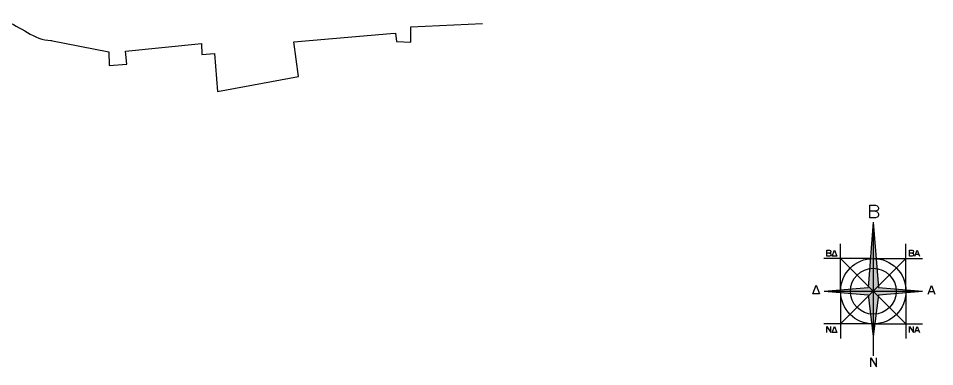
# Model space of a CAD drawing. Header units: millimetres. Extents: x 979 to 714242, y 976 to 4055134.
# Drawn here: x 713933.7 to 714137.1, y 4055052.5 to 4055129.8 of the extents above; entities that cross this region are included whole.
import ezdxf

# ---------------------------------------------------------------- set-up
doc = ezdxf.new("R2010")
doc.units = ezdxf.units.MM
doc.header["$LTSCALE"] = 0.5
doc.header["$MEASUREMENT"] = 0
for name, color, linetype in [('AKTOGRAMMI', 255, 'Continuous'), ('MD', 250, 'Continuous'), ('YPOMNHMA', 7, 'Continuous')]:
    doc.layers.add(name, color=color, linetype=linetype)

msp = doc.modelspace()

# ---------------------------------------------------------------- hatches: boundary and pattern name
at = {"layer": 'YPOMNHMA', "ltscale": 0.5}
h = msp.add_hatch(color=1, dxfattribs=at)
h.dxf.hatch_style = 1
h.paths.add_polyline_path([(714123.49, 4055084.51), (714122.85, 4055076.45, -0.022281), (714123.49, 4055076.48)])
h.paths.add_polyline_path([(714123.49, 4055084.51), (714123.49, 4055076.48), (714124.14, 4055076.48)])
h.paths.add_polyline_path([(714123.49, 4055076.48, 0.022281), (714122.85, 4055076.45), (714122.67, 4055074.24, -0.040662), (714123.49, 4055074.3)])
h.paths.add_polyline_path([(714124.14, 4055076.45, 0.022281), (714123.49, 4055076.48), (714123.49, 4055074.3, -0.040662), (714124.32, 4055074.24)])
h.paths.add_polyline_path([(714123.49, 4055074.3, 0.040662), (714122.67, 4055074.24), (714122.36, 4055070.35), (714123.49, 4055069.22)])
h.paths.add_polyline_path([(714124.32, 4055074.24, 0.040662), (714123.49, 4055074.3), (714123.49, 4055069.22), (714124.63, 4055070.35)])
h.paths.add_polyline_path([(714128.56, 4055069.71), (714124.65, 4055070.04), (714124.63, 4055070.35), (714123.49, 4055069.22), (714128.58, 4055069.22, 0.024231)])
h.paths.add_polyline_path([(714130.75, 4055069.52), (714128.56, 4055069.71, -0.024231), (714128.58, 4055069.22), (714130.75, 4055069.22, 0.010603)])
h.paths.add_polyline_path([(714130.75, 4055069.52), (714130.75, 4055069.22), (714134.4, 4055069.22)])
h.paths.add_polyline_path([(714134.4, 4055069.22), (714130.75, 4055069.22), (714130.75, 4055068.91)])
h.paths.add_polyline_path([(714130.75, 4055069.22), (714128.58, 4055069.22, -0.024231), (714128.56, 4055068.72), (714130.75, 4055068.91, 0.010603)])
h.paths.add_polyline_path([(714128.58, 4055069.22), (714123.49, 4055069.22), (714124.58, 4055068.12), (714124.62, 4055068.39), (714128.56, 4055068.72, 0.024231)])
h.paths.add_polyline_path([(714124.58, 4055068.12), (714123.49, 4055069.22), (714123.49, 4055064.13, 0.02995), (714124.1, 4055064.16)])
h.paths.add_polyline_path([(714123.49, 4055069.22), (714122.4, 4055068.12), (714122.88, 4055064.16, 0.02995), (714123.49, 4055064.13)])
h.paths.add_polyline_path([(714124.1, 4055064.16, -0.02995), (714123.49, 4055064.13), (714123.49, 4055061.95, 0.011661), (714123.83, 4055061.96)])
h.paths.add_polyline_path([(714123.49, 4055064.13, -0.02995), (714122.88, 4055064.16), (714123.15, 4055061.96, 0.011661), (714123.49, 4055061.95)])
h.paths.add_polyline_path([(714123.83, 4055061.95), (714123.49, 4055061.95), (714123.49, 4055059.2)])
h.paths.add_polyline_path([(714123.49, 4055061.95), (714123.16, 4055061.95), (714123.49, 4055059.2)])
h.paths.add_polyline_path([(714123.49, 4055069.22), (714118.41, 4055069.22, 0.024231), (714118.43, 4055068.72), (714122.37, 4055068.39), (714122.4, 4055068.12)])
h.paths.add_polyline_path([(714122.36, 4055070.35), (714122.33, 4055070.04), (714118.43, 4055069.71, 0.024231), (714118.41, 4055069.22), (714123.49, 4055069.22)])
h.paths.add_polyline_path([(714118.43, 4055069.71), (714116.24, 4055069.52, 0.010603), (714116.23, 4055069.22), (714118.41, 4055069.22, -0.024231)])
h.paths.add_polyline_path([(714118.41, 4055069.22), (714116.23, 4055069.22, 0.010603), (714116.24, 4055068.91), (714118.43, 4055068.72, -0.024231)])
h.paths.add_polyline_path([(714116.23, 4055069.52), (714112.58, 4055069.22), (714116.23, 4055069.22)])
h.paths.add_polyline_path([(714116.23, 4055069.22), (714112.58, 4055069.22), (714116.23, 4055068.91)])

# ---------------------------------------------------------------- linework, layer by layer
at = {"layer": 'AKTOGRAMMI', "linetype": 'Continuous'}
msp.add_spline([(713816.03, 4055073.18), (713829.23, 4055077.03), (713847.41, 4055082.53), (713858.89, 4055089.22), (713857.8, 4055097.2), (713860.44, 4055100.37), (713863.45, 4055104.32), (713871.24, 4055106.98), (713878.88, 4055110.27), (713886.93, 4055115.77), (713896.94, 4055120.5), (713907.21, 4055124.13), (713914.48, 4055126.74), (713924.77, 4055129.52), (713930.71, 4055129.16), (713940.94, 4055124.84), (713941.18, 4055124.84)], degree=3, dxfattribs=at)
at = {"layer": 'MD', "linetype": 'Continuous'}
for p, q in [((714020.82, 4055124.48), (714020.88, 4055127.86)), ((714020.88, 4055127.86), (714036.75, 4055128.6)), ((713994.89, 4055124.56), (714016.33, 4055126.38)), ((714016.33, 4055126.38), (714017.42, 4055126.48)), ((714017.42, 4055126.48), (714017.66, 4055124.59)), ((713940.94, 4055124.84), (713953.81, 4055122.35)), ((713957.52, 4055122.46), (713974.4, 4055124.16)), ((713974.4, 4055124.16), (713974.48, 4055121.75)), ((713995.93, 4055116.85), (713994.89, 4055124.56)), ((714017.66, 4055124.59), (714020.82, 4055124.48)), ((713953.81, 4055122.35), (713953.93, 4055119.27)), ((713957.85, 4055119.56), (713957.52, 4055122.46)), ((713974.48, 4055121.75), (713977.25, 4055121.96)), ((713977.25, 4055121.96), (713977.97, 4055113.52)), ((713953.93, 4055119.27), (713957.85, 4055119.56)), ((713977.97, 4055113.52), (713995.93, 4055116.85))]:
    msp.add_line(p, q, dxfattribs=at)
at = {"layer": 'YPOMNHMA', "color": 0, "linetype": 'ByBlock', "lineweight": -2}
for p, q in [((714123.48, 4055084.5), (714122.32, 4055070.02)), ((714123.48, 4055084.5), (714123.48, 4055054.86)), ((714123.48, 4055084.5), (714124.64, 4055070.02)), ((714116.22, 4055069.2), (714116.22, 4055079.74)), ((714130.74, 4055069.2), (714130.74, 4055079.74)), ((714122.83, 4055076.43), (714112.47, 4055076.43)), ((714123.48, 4055069.2), (714116.22, 4055076.43)), ((714123.48, 4055076.46), (714134.39, 4055076.46)), ((714123.48, 4055069.2), (714130.74, 4055076.46)), ((714112.57, 4055069.2), (714122.32, 4055070.02)), ((714112.57, 4055069.2), (714123.48, 4055069.2)), ((714112.57, 4055069.2), (714122.36, 4055068.38)), ((714116.22, 4055069.2), (714116.22, 4055058.71)), ((714123.48, 4055069.2), (714116.22, 4055061.94)), ((714122.36, 4055068.38), (714123.48, 4055059.18)), ((714123.48, 4055069.2), (714134.39, 4055069.2)), ((714123.48, 4055069.2), (714130.74, 4055061.94)), ((714124.61, 4055068.38), (714123.48, 4055059.18)), ((714124.61, 4055068.38), (714134.39, 4055069.2)), ((714124.64, 4055070.02), (714134.39, 4055069.2)), ((714130.74, 4055069.2), (714130.74, 4055058.71)), ((714123.48, 4055061.94), (714112.47, 4055061.94)), ((714123.48, 4055061.94), (714134.39, 4055061.94))]:
    msp.add_line(p, q, dxfattribs=at)
for points in [[(714123.95, 4055086.94), (714124.35, 4055086.81), (714124.49, 4055086.68), (714124.62, 4055086.41), (714124.62, 4055086.01), (714124.49, 4055085.74), (714124.35, 4055085.61), (714123.95, 4055085.48), (714122.75, 4055085.48), (714122.75, 4055088.28), (714123.95, 4055088.28), (714124.35, 4055088.14), (714124.49, 4055088.01), (714124.62, 4055087.74), (714124.62, 4055087.48), (714124.49, 4055087.21), (714124.35, 4055087.08), (714123.95, 4055086.94), (714122.75, 4055086.94)], [(714113.77, 4055077.68), (714113.96, 4055077.62), (714114.02, 4055077.56), (714114.09, 4055077.43), (714114.09, 4055077.23), (714114.02, 4055077.11), (714113.96, 4055077.04), (714113.77, 4055076.98), (714113.19, 4055076.98), (714113.19, 4055078.33), (714113.77, 4055078.33), (714113.96, 4055078.26), (714114.02, 4055078.2), (714114.09, 4055078.07), (714114.09, 4055077.94), (714114.02, 4055077.81), (714113.96, 4055077.75), (714113.77, 4055077.68), (714113.19, 4055077.68)], [(714114.37, 4055076.98), (714114.88, 4055078.33), (714115.4, 4055076.98), (714114.37, 4055076.98)], [(714132.11, 4055077.68), (714132.3, 4055077.62), (714132.37, 4055077.56), (714132.43, 4055077.43), (714132.43, 4055077.23), (714132.37, 4055077.11), (714132.3, 4055077.04), (714132.11, 4055076.98), (714131.53, 4055076.98), (714131.53, 4055078.33), (714132.11, 4055078.33), (714132.3, 4055078.26), (714132.37, 4055078.2), (714132.43, 4055078.07), (714132.43, 4055077.94), (714132.37, 4055077.81), (714132.3, 4055077.75), (714132.11, 4055077.68), (714131.53, 4055077.68)], [(714132.71, 4055076.98), (714133.23, 4055078.33), (714133.74, 4055076.98)], [(714132.91, 4055077.43), (714133.55, 4055077.43)], [(714110.06, 4055068.63), (714110.79, 4055070.55), (714111.52, 4055068.63), (714110.06, 4055068.63)], [(714135.64, 4055068.52), (714136.38, 4055070.45), (714137.11, 4055068.52)], [(714135.92, 4055069.17), (714136.83, 4055069.17)], [(714113.19, 4055060.03), (714113.19, 4055061.37), (714114.08, 4055060.03), (714114.08, 4055061.37)], [(714114.37, 4055060.03), (714114.88, 4055061.38), (714115.4, 4055060.03), (714114.37, 4055060.03)], [(714131.53, 4055060.03), (714131.53, 4055061.37), (714132.43, 4055060.03), (714132.43, 4055061.37)], [(714132.71, 4055060.03), (714133.23, 4055061.38), (714133.74, 4055060.03)], [(714132.91, 4055060.48), (714133.55, 4055060.48)], [(714122.93, 4055052.46), (714122.93, 4055054.39), (714124.21, 4055052.46), (714124.21, 4055054.39)]]:
    msp.add_lwpolyline(points, dxfattribs=at)
for radius in [7.26, 5.09]:
    msp.add_circle((714123.48, 4055069.2), radius, dxfattribs=at)

doc.saveas('drawing.dxf')
